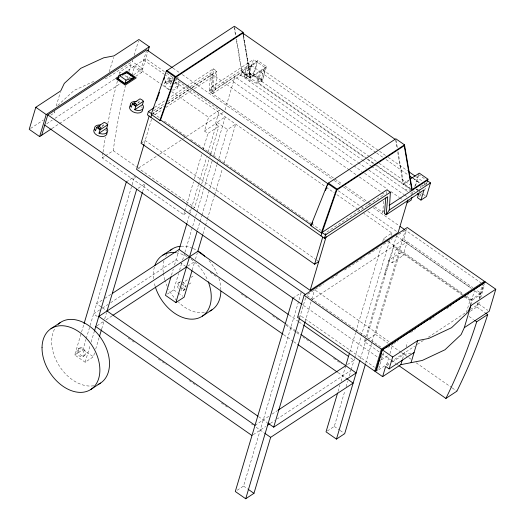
<?xml version="1.0" encoding="UTF-8"?>
<svg xmlns="http://www.w3.org/2000/svg" width="525" height="525" viewBox="0 0 525 525"><rect width="100%" height="100%" fill="white"/><g stroke="black" fill="none" stroke-linecap="round" stroke-linejoin="round"><path stroke-width="0.39" stroke-dasharray="2.62 1.97" d="M386.669 193.85L386.82 191.428M251.429 65.513L250.418 68.906L212.612 93.765L214.121 75.725L216.818 71.216L213.347 68.801L169.608 97.558M374.647 206.725L382.718 212.349L383.703 200.583M50.794 115.152L54.167 112.934L54.62 111.412M56.208 106.089L60.29 92.4M109.239 71.833L113.551 57.389M101.975 126.571L103.261 125.731L103.871 123.69M105.046 78.369L107.428 77.917L132.326 61.55L132.779 60.027M134.138 55.466L138.449 41.022M131.978 75.259L134.781 65.861L162.271 85.03M140.68 70.166L146.514 50.597M135.857 76.204L141.678 72.378L147.768 51.955M137.721 103.077L139.007 102.231L139.617 100.196M94.546 352.931L93.391 356.803L85.142 362.224L74.727 354.966L83.829 324.43M144.244 143.633L151.646 118.807M152.801 114.929L153.267 113.374L163.459 106.673M74.727 354.966L82.976 349.545L85.975 339.472M86.205 338.697L134.558 176.518L135.857 177.424M170.218 89.637A6.812 4.272 16.6 0 1 164.614 83.685L165.375 81.139M174.064 79.183L172.915 78.763A6.812 4.272 16.6 0 0 165.769 83.462L166.353 84.249L167.363 80.857L173.152 77.057M85.142 362.224L90.221 345.188M91.147 342.09L94.146 332.023M172.121 82.432L170.835 83.278L169.824 86.671L170.979 87.091M95.701 349.059L99.159 337.444M101.699 328.926L104.009 321.182M104.711 318.832L106.575 312.565M142.629 191.632L144.972 183.776L136.723 189.197M177.758 87.262L178.52 84.715M204.448 131.033L215.447 123.802L218.918 126.223L207.92 133.455L204.448 131.033L208.55 117.292L219.548 110.06L175.954 79.669M102.946 152.716A874.821 603.094 56.7 0 0 102.211 157.894L183.698 214.705L184.629 211.582M184.866 210.801L186.263 206.115M186.493 205.334L193.482 181.893M194.414 178.769L201.633 154.547M203.031 149.861L207.92 133.455M215.447 123.802L219.548 110.06M171.465 275.179L173.316 268.984M174.471 265.112L178.651 251.075M187.077 222.81L189.42 214.955M189.656 214.174L191.061 209.455M191.29 208.674L198.319 185.115M198.548 184.327L206.509 157.625M208.149 152.132L217.048 122.286L225.297 116.865L213.859 155.223M192.76 208.753L194.696 207.473L201.456 184.82M201.685 184.039L208.904 159.817M209.836 156.693L210.538 154.35M210.768 153.569L218.918 126.223M225.035 109.948L234.931 76.735L357.492 162.179M167.37 294.059L173.716 289.892L178.618 273.446M179.55 270.316L181.65 263.268M182.582 260.137L184.682 253.089M184.918 252.308L195.418 217.074M195.654 216.293L212.461 159.922M240.66 75.318L241.671 71.925L236.158 39.106M197.492 230.068L199.835 222.219M200.071 221.432L201.705 215.933M201.941 215.152L216.923 164.889M217.16 164.102L217.862 161.746M218.8 158.602L227.463 129.544L235.712 124.123L224.241 162.606M243.908 76.663L247.957 63.092L260.105 71.564L256.567 83.442L243.908 76.663L249.408 73.047L253.457 59.476L265.604 67.948L250.353 77.976L241.671 71.925L364.875 157.638M185.41 289.045A4.541 3.13 56.7 0 1 181.309 289.223L183.33 282.437L188.462 279.064M251.147 74.261L245.648 77.877L248.679 67.699L254.179 64.083M192.209 270.047L194.749 261.529M195.451 259.179L197.315 252.912M202.932 234.071L205.275 226.216M205.511 225.435L207.145 219.936M207.382 219.148L214.403 195.589M214.64 194.801L222.364 168.886M249.473 81.283L250.484 77.89L242.957 33.948M212.612 93.765L215.683 89.014L256.928 61.897L252.879 75.469L253.568 75.016L257.867 60.598L266.549 66.649L262.251 81.067L261.562 81.519L249.408 73.047M261.483 70.658L257.939 82.537L366.903 158.498M264.233 68.854L260.689 80.725L369.652 156.693M261.562 81.519L265.86 67.102M237.195 490.238L243.541 486.065L301.192 292.688L302.492 293.593M299.624 317.894L306.16 295.975M305.051 321.937L311.141 301.514M311.843 299.165L314.639 289.767M338.087 391.407L339.938 385.186M341.099 381.301L345.752 365.682L354.001 360.255L349.309 356.987M349.735 352.327L355.589 332.692M355.819 331.912L381.34 246.31M382.745 241.598L383.683 238.455L391.932 233.034L363.773 213.399M327.298 430.999L334.281 426.412L344.945 390.646M346.1 386.761L347.721 381.321M349.348 375.874L350.969 370.433L277.272 418.884M351.199 369.652L354.473 358.687M354.703 357.899L361.029 336.696M361.259 335.908L389.826 240.102M391.23 235.39L391.932 233.034M379.096 351.855L364.402 341.611L365.564 337.706M365.8 336.925L388.625 260.361L399.623 253.129L403.095 255.55L407.19 241.808L396.191 249.04L392.096 262.782L388.625 260.361M404.742 230.534L396.441 235.988L384.812 275.002L385.501 274.555M360.386 358.792L394.098 245.713M411.305 192.465L410.898 193.823L412.637 195.031M414.757 186.5L417.907 175.947M415.452 186.04L418.845 174.654M365.643 363.398L371.93 342.313M372.166 341.532L405.379 230.114L481.95 283.493M368.95 338.625L375.401 334.386L399.623 253.129M312.29 299.499L403.718 239.387L406.816 228.998M419.357 191.408L420.059 189.059M421.129 185.463L420.525 187.497L426.024 183.881M421.897 186.592L422.402 184.898M424.646 184.787L425.152 183.087L423.504 184.17M425.558 185.443L426.425 182.523M424.581 190.568L425.486 187.537M426.392 184.498L427.298 181.466M377.062 370.906L382.193 353.679M383.572 352.774L378.433 370L390.088 362.335M386.682 364.58L389.248 355.963M389.95 353.614L392.752 344.223M402.491 359.185L404.992 350.779M406.101 347.064L407.426 342.615M466.325 312.683L469.96 300.471L480.959 293.239L476.267 289.964M470.118 305.32L474.554 290.443M470.807 304.868L472.205 300.169L465.97 295.824M479.587 294.138L482.619 283.966M477.422 304.927L478.117 302.577M479.286 298.659L483.492 284.57M470.393 311.233L476.864 306.981L478.229 302.4M479.371 298.581L483.394 285.075M470.439 309.514L478.793 304.021L479.699 300.976M480.611 297.938L484.687 284.248M54.167 112.934L54.817 111.569M382.718 212.349L384.031 210.315M57.73 105.44L74.169 90.379L95.616 80.542M245.648 77.877L251.652 72.562L262.067 79.826L256.567 83.442M30.562 128.454L43.378 120.028M119.201 74.34A874.821 603.094 56.7 0 1 119.831 72.043L130.83 64.811L141.678 72.378M46.771 123.723L52.231 120.133M54.961 118.335L114.995 78.868M127.956 70.35L145.773 58.636L165.893 72.66M121.866 76.164L123.145 75.324M51.922 128.513L58.747 124.031M59.43 123.585L120.829 83.219M128.33 78.284L130.377 76.939M133.658 74.78L142.741 68.808L132.326 61.55M166.353 84.249L172.777 80.023M175.337 80.318L176.623 79.478M174.326 83.711L177.535 81.598L178.119 82.392A6.812 4.272 16.6 0 1 173.283 87.452M154.567 107.441L166.189 99.803M153.523 110.854L164.404 103.701M167.803 101.469L189.564 87.163M190.247 86.717L210.65 73.303L213.347 68.801L212.212 86.592L209.14 91.343L334.307 178.605M151.889 113.905L163.505 106.267M167.606 103.569L189.479 89.191M192.216 87.393L216.818 71.216L215.683 89.014L212.212 86.592L253.457 59.476M167.534 103.996L191.317 88.357M191.999 87.911L212.382 74.511L210.873 92.551L239.059 74.025L361.502 159.39M155 114.588L161.798 110.119M165.874 107.441L191.697 90.464M194.414 88.679L214.121 75.725M102.211 157.894L104.797 156.194M105.446 155.768L113.21 150.662A874.821 603.094 56.7 0 1 125.429 85.66M266.549 66.649L250.602 77.129L241.927 71.078L257.867 60.598M141.048 143.227L145.176 140.516L316.063 259.652M138.626 168.013L159.088 154.56M159.771 154.107L182.956 138.862M183.638 138.416L185.686 137.071M186.368 136.625L223.204 112.409M126.308 181.939L134.558 176.518M183.698 214.705L186.29 213.006M188.875 211.306L192.111 209.18M102.086 300.156L96.633 303.739L101.837 307.374M104.81 298.364L110.946 294.328M99.73 309.888L93.594 313.917L97.499 316.641M102.46 308.09L107.914 304.507M110.637 302.715L176.085 259.691L179.34 261.955M97.033 325.769L103.379 321.595M106.057 319.837L112.193 315.801M187.766 266.116L194.112 261.942M78.081 348.922L79.459 348.016M178.441 282.942L179.819 282.037M191.028 277.377L192.957 276.111M181.309 289.223L186.441 285.849M189.007 284.163L190.929 282.896M83.081 356.508L84.459 355.602M183.448 290.528L184.82 289.623M410.826 188.652L403.482 183.533L408.752 180.068M409.008 180.58L403.233 184.38L397.622 151.62M419.37 195.07L422.12 193.266L419.429 191.389M419.324 196.468L421.155 195.261M292.943 298.108L301.192 292.688M307.663 294.354L314.009 290.187M315.322 289.321L323.505 283.94M331.682 278.565L339.183 273.637M344.636 270.047L364.402 257.053M368.491 254.363L379.398 247.19M383.493 244.506L392.352 238.678M297.577 317.356L300.326 315.545L374.43 367.205M392.096 262.782L403.095 255.55M364.402 341.611L368.314 339.038M255.019 425.335L269.397 415.879M272.127 414.081L277.581 410.498M253.253 434.674L265.683 426.503M270.454 423.367L274.549 420.676M387.673 347.557L392.116 344.636M393.435 343.77L398.206 340.633M410.478 332.568L415.249 329.431M429.562 320.02L434.333 316.883M446.604 308.818L451.375 305.681M463.647 297.616L468.418 294.479M381.465 359.822L387.811 355.648M390.771 361.889L414.632 346.205M417.355 344.413L423.491 340.377M428.262 337.24L466.436 312.145M387.01 365.584L389.038 364.252M392.411 362.033L403.889 354.487L411.731 352.951M404.44 189.322L411.16 190.319M170.835 83.278L167.363 80.857M137.858 101.811L139.007 102.231M102.112 125.311L103.261 125.731M250.674 74.57L262.067 79.826M418.353 174.438L425.033 179.091M385.468 155.42L263.727 70.547L260.978 72.358L375.992 152.539M388.159 157.297L407.663 170.894M415.734 176.525L422.461 181.21M413.523 178.52L420.197 183.173M376.668 153.011L383.394 157.697M386.085 159.574L408.279 175.048M412.985 178.329L419.711 183.022M250.418 68.906L246.947 66.485L209.14 91.343L210.65 73.303L349.263 169.936M253.568 75.016L262.251 81.067M417.001 188.954L418.333 189.886M370.328 157.159L376.379 161.378M379.07 163.255L410.012 184.826M416.062 189.046L418.753 190.923M416.312 189.407L417.644 190.332M422.986 194.06L425.303 195.674M367.579 158.97L374.305 163.656M376.996 165.532L410.622 188.98M413.313 190.851L414.658 191.789M242.032 71.695L250.707 77.746M367.566 159.515L411.908 190.431M362.178 159.856L370.899 165.933M371.569 166.405L407.669 191.573M358.168 162.645L366.22 168.262M368.904 170.133L403.81 194.467M404.486 194.939L407.17 196.809M233.415 81.821L353.174 165.309M353.843 165.782L361.915 171.406M364.606 173.283L387.483 189.23M390.849 191.579L398.921 197.203M399.591 197.676L402.957 200.018M349.932 170.408L356.659 175.094M359.349 176.964L384.228 194.309L325.106 233.179L326.845 234.386M211.201 89.985L214.673 92.407M334.976 179.071L342.372 184.229M345.063 186.099L367.251 201.574M367.927 202.04L370.611 203.917M172.948 68.073L179.662 72.758M182.352 74.629L333.5 180.003M334.169 180.469L340.889 185.154M343.573 187.031L367.087 203.418M367.762 203.89L369.101 204.822M373.137 207.637L399.335 225.901M338.264 190.778L363.832 208.596M367.867 211.411L396.802 231.584M166.563 73.126L175.284 79.203M403.718 239.387L472.913 287.628M396.441 235.988L471.667 288.435M143.712 59.988L163.833 74.012M164.502 74.484L172.554 80.095M175.232 81.966L325.553 186.756M326.222 187.222L334.267 192.832M336.952 194.703L357.066 208.727M357.735 209.193L359.75 210.597M402.347 240.293L471.542 288.533M474.895 290.87L480.454 294.748L471.516 300.622L465.957 296.743M478.793 304.021L487.909 310.373M217.048 122.286L227.463 129.544M383.683 238.455L384.983 239.361M388.238 241.631L463.293 293.954M162.947 85.503L168.978 89.709M171.662 91.58L208.55 117.292M393.409 246.166L462.604 294.407M396.191 249.04L461.915 294.86M464.599 296.73L469.96 300.471M476.864 306.981L485.159 312.762M119.831 72.043L121.111 72.936M124.937 75.6L128.769 78.271M469.055 316.437L473.524 319.548M153.267 113.374L159.705 117.869M164.417 121.15L185.259 135.68M190.634 139.427L215.512 156.772M218.873 159.114L245.096 177.398M245.772 177.863L310.99 223.335M311.66 223.801L321.077 230.363M316.733 260.118L318.754 261.529M315.315 290.233L391.21 343.147M113.21 150.662L136.585 166.963M137.255 167.429L194.696 207.473M375.401 334.386L388.093 343.232M391.433 345.562L400.785 352.078M401.448 352.544L408.128 357.203M408.798 357.663L412.138 359.992M416.148 362.788L451.546 387.47M452.215 387.936L456.894 391.197M307.066 295.66L382.961 348.574M381.767 353.719L390.456 359.776M391.118 360.242L395.798 363.497M396.467 363.963L398.468 365.361M303.358 305.366L378.131 357.492M288.967 314.915L298.351 321.457M299.027 321.93L303.05 324.732M286.079 324.076L296.139 331.091M296.809 331.557L300.162 333.893M210.171 272.278L217.547 277.417M241.008 293.777L248.384 298.922M272.521 315.748L278.558 319.955M285.935 325.093L295.988 332.108M296.658 332.574L300.011 334.911M302.695 336.781L310.741 342.392M333.539 358.28L341.585 363.891M179.99 262.415L185.85 266.497M283.717 334.727L293.108 341.27M293.777 341.736L297.13 344.072M338.028 372.586L345.975 378.125M173.716 289.892L177.621 292.609M178.27 293.068L182.825 296.244M334.281 426.412L339.485 430.041M340.141 430.5L344.046 433.217M102.487 307.827L107.047 311.003M258.569 416.64L267.173 422.632M128.146 338.008L135.522 343.147M158.32 359.041L166.366 364.652M189.157 380.54L197.203 386.151M221.34 402.977L227.377 407.183M251.514 424.01L252.853 424.948M256.207 427.284L264.134 432.81M82.976 349.545L93.391 356.803M243.541 486.065L247.446 488.788M177.082 76.821L178.546 78.205M396.093 140.385L397.464 148.378M398.009 151.574L403.482 183.533M395.568 139.637L397.071 148.424M243.613 35.503L250.602 77.129M243.226 35.549L250.353 77.976M234.662 27.851L235.876 35.057M236.545 39.06L241.927 71.078M234.143 27.097L235.62 35.903M412.151 191.966L412.512 194.263M175.311 82.76A6.812 4.272 16.6 0 1 177.575 87.787A6.812 4.272 16.6 0 1 171.951 89.952M164.614 83.685A6.812 4.272 16.6 0 1 172.154 81.309M141.461 106.838A6.812 4.272 16.6 0 1 142.308 107.986M105.715 130.338A6.812 4.272 16.6 0 1 106.562 131.486M182.818 284.084A4.541 3.13 56.7 0 1 184.413 289.157A4.541 3.13 56.7 0 1 180.863 290.64M178.329 288.461A4.541 3.13 56.7 0 1 180.082 282.588M179.15 286.519A4.541 3.13 56.7 0 1 180.58 281.722M182.398 281.925A4.541 3.13 56.7 0 1 185.935 287.287M155.138 286.263A36.343 25.056 56.7 0 1 154.219 282.634M153.602 278.716A36.343 25.056 56.7 0 1 154.343 267.179M176.17 252.735A36.343 25.056 56.7 0 1 187.058 256.581M191.008 259.114A36.343 25.056 56.7 0 1 207.677 280.33M204.369 312.651A36.343 25.056 56.7 0 1 178.579 302.341M176.938 300.707A36.343 25.056 56.7 0 1 168.617 289.249M167.213 286.427A36.343 25.056 56.7 0 1 164.981 280.665M164.758 279.937A36.343 25.056 56.7 0 1 163.321 273.171M163.229 272.39A36.343 25.056 56.7 0 1 163.971 260.853M165.638 256.41A36.343 25.056 56.7 0 1 166.786 254.402M181.059 246.205A36.343 25.056 56.7 0 1 192.57 248.273M193.252 248.561A36.343 25.056 56.7 0 1 196.685 250.254M209.042 260.617A36.343 25.056 56.7 0 1 217.304 274.004M218.899 278.342A36.343 25.056 56.7 0 1 220.861 289.688M93.765 385.744A36.343 25.056 56.7 0 1 59.981 366.975A36.343 25.056 56.7 0 1 55.027 328.256M127.155 78.665A874.821 603.094 56.7 0 1 127.949 75.567M128.96 71.715A874.821 603.094 56.7 0 1 130.83 64.811M103.051 151.981A874.821 603.094 56.7 0 1 105.368 137.301M106.463 130.987A874.821 603.094 56.7 0 1 106.903 128.572M107.796 123.749A874.821 603.094 56.7 0 1 117.554 80.483M170.126 80.22L168.748 81.126L170.487 82.333L171.859 81.434L170.126 80.22M78.343 350.352A4.541 3.13 56.7 0 0 83.698 355.917A4.541 3.13 56.7 0 0 83.836 349.158A4.541 3.13 56.7 0 0 78.343 350.352M76.965 351.251A4.541 3.13 56.7 0 0 82.32 356.823A4.541 3.13 56.7 0 0 82.458 350.063A4.541 3.13 56.7 0 0 76.965 351.251"/><path stroke-width="0.79" d="M385.763 197.873L384.451 213.563L386.19 214.771L389.261 210.026L390.397 192.229L386.925 189.807L321.307 232.949L310.892 225.684L327.771 183.527L395.824 138.79L404.499 144.841L412.164 189.584L427.973 179.189L419.298 173.138L410.071 179.202M147.991 51.214L149.317 46.758L138.902 39.5L114.004 55.867L103.668 57.816L80.745 68.329L64.306 83.39L60.742 90.884L35.792 107.284L29.216 129.34L39.631 136.598L51.247 128.966M39.631 136.598L46.207 114.548L149.317 46.758M41.692 135.24L47.762 114.89L146.751 49.809L172.272 67.607M106.732 128.146L107.317 128.94A6.812 4.272 16.6 0 1 100.177 133.639L99.022 133.219L106.732 128.146L107.743 124.753L106.28 123.368L104.272 122.338L96.561 127.404L95.55 130.797L94.966 130.01A6.812 4.272 16.6 0 1 100.373 124.989M99.022 133.219L100.032 129.826L107.743 124.753M119.05 75.285L118.033 78.678L124.976 83.521L133.914 77.647L126.971 72.804L119.05 75.285L125.993 80.128L133.914 77.647M124.976 83.521L125.993 80.128M142.478 104.652L143.062 105.44A6.812 4.272 16.6 0 1 135.923 110.138L134.768 109.718L142.478 104.652L143.489 101.259L142.026 99.868L140.018 98.838L132.307 103.904L131.296 107.297L130.712 106.509A6.812 4.272 16.6 0 1 136.119 101.489M134.768 109.718L135.778 106.326L143.489 101.259M84.066 323.649L126.308 181.939M153.884 107.894L148.417 111.484L147.407 114.877L324.457 238.304L387.699 196.731L386.19 214.771L423.997 189.919L420.958 200.097L417.487 197.676L418.891 192.977M149.139 116.091L141.048 143.227L314.626 264.239L318.754 261.529M150.878 117.298L151.889 113.905M144.014 144.414L136.579 169.358L310.157 290.364L398.147 232.516L407.859 199.927M94.375 331.249L136.723 189.197M327.528 183.455L175.455 77.438L175.704 76.591L167.029 70.54M99.396 336.669L101.469 329.7M142.4 192.412L107.047 311.003L257.9 416.167M171.006 276.728L165.467 295.312L175.882 302.571L184.131 297.15L191.979 270.821M112.311 293.436L179.117 249.513L186.848 223.598M175.882 302.571L197.026 231.643M255.019 425.335L98.798 316.424L197.781 251.35L202.696 234.859M292.943 298.108L235.292 491.492L245.707 498.75L253.956 493.329L270.644 437.351L353.135 383.119L346.625 378.577M320.985 235.889L337.135 189.125L328.453 183.074L327.554 185.332M485.369 281.964L382.259 349.755L375.683 371.805L382.627 376.648L400.857 364.665L422.218 360.472L444.944 349.788L461.134 334.582L464.31 327.652L489.208 311.279L495.784 289.229L407.262 227.515L304.146 295.299L297.577 317.356L374.817 371.201L376.189 370.296L382.259 349.945L482.619 283.966M314.626 264.239L322.717 237.097M245.707 498.75L299.624 317.894M324.457 238.304L325.467 234.918L390.397 192.229M310.157 290.364L326.15 236.709M267.822 423.084L273.683 427.173L305.051 321.937M337.621 392.962L326.032 431.839L336.446 439.097L344.695 433.676L365.413 364.179M349.499 353.115L345.752 365.682L278.263 410.051M336.446 439.097L359.92 360.36M411.987 197.216L411.121 200.123L406.993 202.834M389.137 205.4L427.035 180.488L427.284 179.642M427.298 181.466L427.973 179.189M427.035 180.488L430.507 182.91L426.458 196.481L420.958 200.097M374.817 371.201L381.393 349.151L484.503 281.361L483.84 283.592M382.627 376.648L385.658 366.47L389.13 368.891L414.087 352.485M389.13 368.891L392.674 357.013L417.624 340.613L428.794 338.422L451.513 327.738L467.709 312.533L470.886 305.596L495.784 289.229M400.857 364.665L402.255 359.966M411.049 362.663L417.624 340.613M464.31 327.652L470.886 305.596M243.475 34.703L243.075 32.301L234.393 26.25L166.34 70.993L151.2 114.358L159.882 120.409L160.565 119.956L175.704 76.591M159.882 120.409L175.022 77.037L243.075 32.301M321.307 232.949L336.446 189.577L404.499 144.841M156.489 100.761L159.469 92.262M163.8 79.892L164.607 77.569M311.883 224.483L312.788 222.219M325.441 190.601L326.95 186.841M118.939 76.322L115.703 78.448L125.252 85.103L136.251 77.877L126.702 71.216L120.232 75.475M119.182 77.339L117.259 78.606L125.068 84.046L134.695 77.72L126.879 72.273L123.677 74.386M175.455 77.438L242.819 33.147L394.898 139.164M50.951 328.702L60.578 322.376M162.31 255.491L171.938 249.165M112.875 315.354L186.5 266.949L283.047 334.254M336.879 189.978L404.25 145.688L411.908 190.431M310.892 225.684L311.581 225.232L160.565 119.956M90.963 389.379L100.59 383.053M202.322 316.168L211.949 309.842M389.261 210.026L430.507 182.91M267.73 425.158L269.778 423.813M273.683 427.173L356.167 372.94L300.832 334.359M399.138 365.827L445.896 398.423A874.821 603.094 56.7 0 0 476.713 321.772L487.712 314.541L485.802 313.208M445.896 398.423L456.894 391.197A874.821 603.094 56.7 0 0 487.712 314.541M311.089 225.199L311.581 225.232M135.778 106.326L132.307 103.904M100.032 129.826L96.561 127.404M409.008 171.832L415.065 176.052M409.625 175.987L412.315 177.863M417.349 193.666L418.694 194.604M400.004 226.367L404.709 229.648M166.34 70.993L175.022 77.037M327.771 183.527L336.446 189.577M474.803 320.44L476.713 321.772M148.417 111.484L151.312 113.505M321.996 232.496L325.467 234.918M47.762 114.89L305.721 294.722M35.792 107.284L46.207 114.548M304.146 295.299L381.393 349.151M382.259 349.755L392.674 357.013M44.73 125.068L302.059 304.461M197.781 251.35L288.297 314.449M303.719 325.198L348.639 356.514M179.117 249.513L285.41 323.61M297.8 344.538L337.358 372.12M264.784 433.263L270.644 437.351M95.76 326.603L251.98 435.514M248.102 489.241L253.956 493.329M142.728 109.167A6.812 4.272 16.6 0 1 135.161 112.685A6.812 4.272 16.6 0 1 130.029 105.715M106.982 132.667A6.812 4.272 16.6 0 1 99.415 136.185A6.812 4.272 16.6 0 1 94.283 129.216M208.261 281.761A36.343 25.056 56.7 0 1 193.974 319.069A36.343 25.056 56.7 0 1 155.361 286.991M154.79 265.696A36.343 25.056 56.7 0 1 175.442 252.643M170.198 250.484A36.343 25.056 56.7 0 1 180.285 246.264M198.037 251.055A36.343 25.056 56.7 0 1 204.737 256.141M220.861 291.178A36.343 25.056 56.7 0 1 210.059 310.931M58.288 324.188A36.343 25.056 56.7 0 1 101.476 338.887A36.343 25.056 56.7 0 1 98.031 384.451M99.494 126.656L98.116 127.562L99.855 128.769L101.227 127.864L99.494 126.656M135.056 103.274L133.685 104.18L135.417 105.387L136.795 104.482L135.056 103.274M42.039 347.366A36.343 25.056 56.7 0 0 84.873 391.926A36.343 25.056 56.7 0 0 85.962 337.837A36.343 25.056 56.7 0 0 42.039 347.366"/></g></svg>
